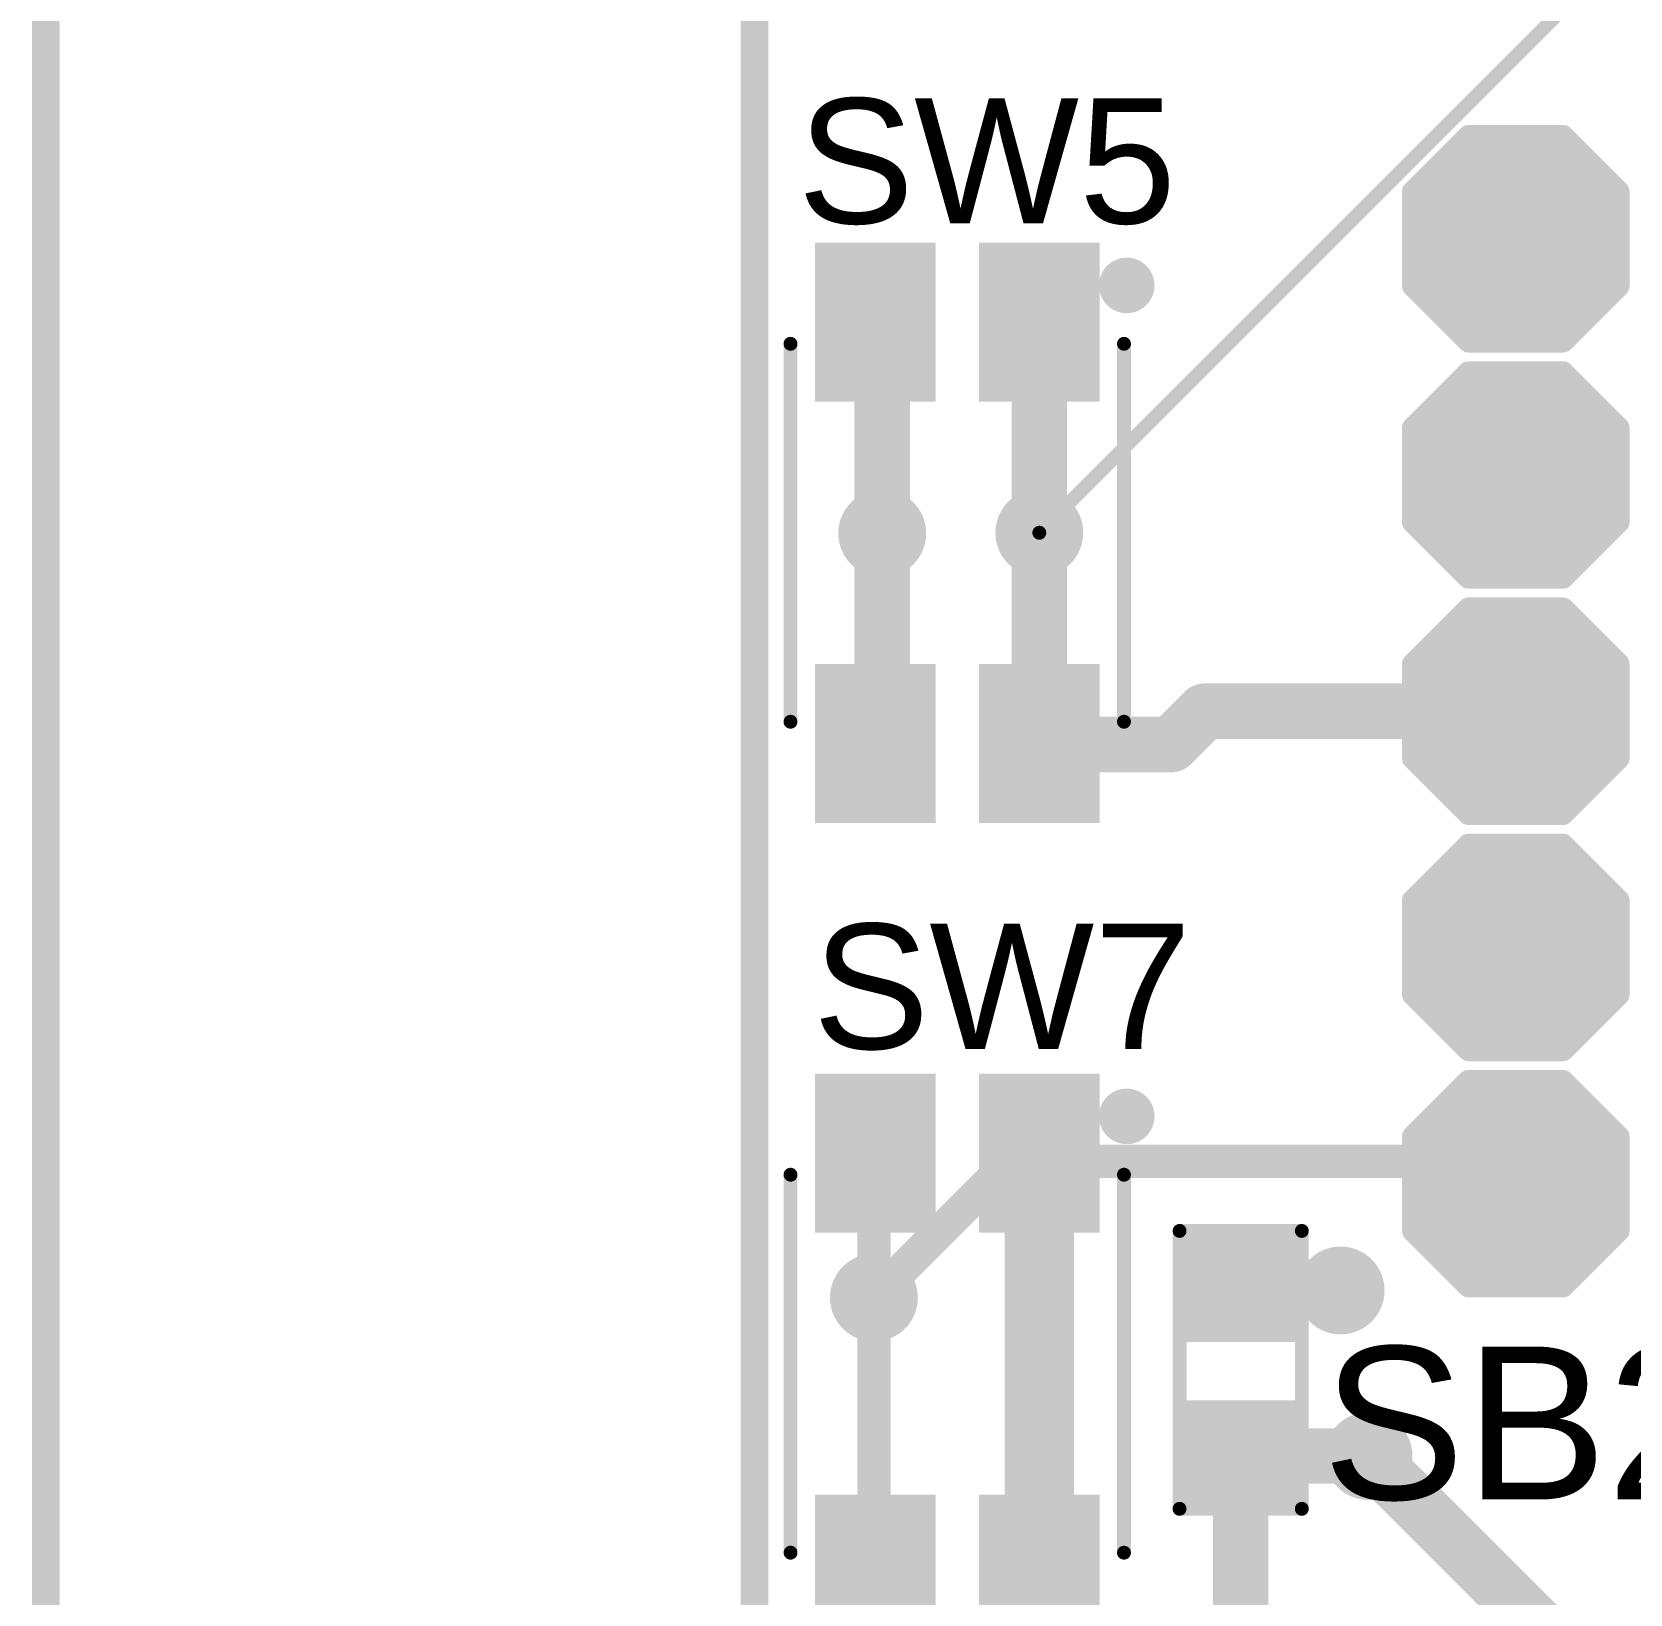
# Model space of a CAD drawing. Header units: millimetres. Extents: x -0.39 to 4.37, y -0.38 to 3.54.
# Drawn here: x -0.367 to 0.208, y 0.208 to 0.77 of the extents above; entities that cross this region are included whole.
import ezdxf

# ---------------------------------------------------------------- set-up
doc = ezdxf.new("R2010")
doc.units = ezdxf.units.MM
doc.header["$MEASUREMENT"] = 0
for name, color, linetype in [('BottomLayer', 5, 'Continuous'), ('BottomPaste', 16, 'Continuous'), ('BottomSolder', 6, 'Continuous'), ('Mechanical1', 6, 'Continuous'), ('Mechanical2', 216, 'Continuous'), ('TopLayer', 1, 'Continuous'), ('TopOverlay', 2, 'Continuous'), ('TopPaste', 8, 'Continuous'), ('TopSolder', 216, 'Continuous'), ('ViaHoleLayer', 16, 'Continuous')]:
    doc.layers.add(name, color=color, linetype=linetype)
doc.styles.add('Arial', font='', dxfattribs={"height": 0.2})
doc.styles.get('Arial').set_extended_font_data('Arial')

# ---------------------------------------------------------------- blocks, each defined once
blk = doc.blocks.new('TEST_POINT_210')
at = {"layer": 'TopLayer'}
blk.add_hatch(color=1, dxfattribs=at).paths.add_polyline_path([(0.015, 0.03), (-0.015, 0.03), (-0.03, 0.015), (-0.03, -0.015), (-0.015, -0.03), (0.015, -0.03), (0.03, -0.015), (0.03, 0.015)])
at = {"layer": 'TopPaste'}
blk.add_hatch(color=8, dxfattribs=at).paths.add_polyline_path([(0.015, 0.03), (-0.015, 0.03), (-0.03, 0.015), (-0.03, -0.015), (-0.015, -0.03), (0.015, -0.03), (0.03, -0.015), (0.03, 0.015)])
at = {"layer": 'TopSolder'}
blk.add_hatch(color=216, dxfattribs=at).paths.add_polyline_path([(0.017, 0.034), (-0.017, 0.034), (-0.034, 0.017), (-0.034, -0.017), (-0.017, -0.034), (0.017, -0.034), (0.034, -0.017), (0.034, 0.017)])
at = {"layer": 'TopOverlay', "const_width": 0.00787}
for points in [[(-0.037, 0.017), (-0.017, 0.037)], [(-0.017, 0.037), (0.017, 0.037)], [(-0.017, 0.037), (0.017, 0.037)], [(0.017, 0.037), (0.037, 0.017)], [(-0.037, -0.017), (-0.037, 0.017)], [(0.037, -0.017), (0.037, 0.017)], [(-0.037, -0.017), (-0.017, -0.037)], [(0.017, -0.037), (0.037, -0.017)], [(-0.017, -0.037), (0.017, -0.037)], [(-0.017, -0.037), (0.017, -0.037)]]:
    blk.add_lwpolyline(points, dxfattribs=at)
at = {"layer": 'TopOverlay', "const_width": 0.00394}
for points in [[(-0.01897, 0.037, 1), (-0.01503, 0.037, 1)], [(-0.01897, 0.037, 1), (-0.01503, 0.037, 1)], [(-0.01897, 0.037, 1), (-0.01503, 0.037, 1)], [(0.01503, 0.037, 1), (0.01897, 0.037, 1)], [(0.01503, 0.037, 1), (0.01897, 0.037, 1)], [(0.01503, 0.037, 1), (0.01897, 0.037, 1)], [(-0.03897, 0.017, 1), (-0.03503, 0.017, 1)], [(-0.03897, 0.017, 1), (-0.03503, 0.017, 1)], [(0.03503, 0.017, 1), (0.03897, 0.017, 1)], [(0.03503, 0.017, 1), (0.03897, 0.017, 1)], [(-0.03897, -0.017, 1), (-0.03503, -0.017, 1)], [(-0.03897, -0.017, 1), (-0.03503, -0.017, 1)], [(0.03503, -0.017, 1), (0.03897, -0.017, 1)], [(0.03503, -0.017, 1), (0.03897, -0.017, 1)], [(-0.01897, -0.037, 1), (-0.01503, -0.037, 1)], [(-0.01897, -0.037, 1), (-0.01503, -0.037, 1)], [(-0.01897, -0.037, 1), (-0.01503, -0.037, 1)], [(0.01503, -0.037, 1), (0.01897, -0.037, 1)], [(0.01503, -0.037, 1), (0.01897, -0.037, 1)], [(0.01503, -0.037, 1), (0.01897, -0.037, 1)]]:
    blk.add_lwpolyline(points, format="xyb", close=True, dxfattribs=at)
blk = doc.blocks.new('TEST_POINT_211')
at = {"layer": 'TopLayer'}
blk.add_hatch(color=1, dxfattribs=at).paths.add_polyline_path([(0.015, 0.03), (-0.015, 0.03), (-0.03, 0.015), (-0.03, -0.015), (-0.015, -0.03), (0.015, -0.03), (0.03, -0.015), (0.03, 0.015)])
at = {"layer": 'TopPaste'}
blk.add_hatch(color=8, dxfattribs=at).paths.add_polyline_path([(0.015, 0.03), (-0.015, 0.03), (-0.03, 0.015), (-0.03, -0.015), (-0.015, -0.03), (0.015, -0.03), (0.03, -0.015), (0.03, 0.015)])
at = {"layer": 'TopSolder'}
blk.add_hatch(color=216, dxfattribs=at).paths.add_polyline_path([(0.017, 0.034), (-0.017, 0.034), (-0.034, 0.017), (-0.034, -0.017), (-0.017, -0.034), (0.017, -0.034), (0.034, -0.017), (0.034, 0.017)])
at = {"layer": 'TopOverlay', "const_width": 0.00787}
for points in [[(-0.037, 0.017), (-0.017, 0.037)], [(-0.017, 0.037), (0.017, 0.037)], [(-0.017, 0.037), (0.017, 0.037)], [(0.017, 0.037), (0.037, 0.017)], [(-0.037, -0.017), (-0.037, 0.017)], [(0.037, -0.017), (0.037, 0.017)], [(-0.037, -0.017), (-0.017, -0.037)], [(0.017, -0.037), (0.037, -0.017)], [(-0.017, -0.037), (0.017, -0.037)], [(-0.017, -0.037), (0.017, -0.037)]]:
    blk.add_lwpolyline(points, dxfattribs=at)
at = {"layer": 'TopOverlay', "const_width": 0.00394}
for points in [[(-0.01897, 0.037, 1), (-0.01503, 0.037, 1)], [(-0.01897, 0.037, 1), (-0.01503, 0.037, 1)], [(-0.01897, 0.037, 1), (-0.01503, 0.037, 1)], [(0.01503, 0.037, 1), (0.01897, 0.037, 1)], [(0.01503, 0.037, 1), (0.01897, 0.037, 1)], [(0.01503, 0.037, 1), (0.01897, 0.037, 1)], [(-0.03897, 0.017, 1), (-0.03503, 0.017, 1)], [(-0.03897, 0.017, 1), (-0.03503, 0.017, 1)], [(0.03503, 0.017, 1), (0.03897, 0.017, 1)], [(0.03503, 0.017, 1), (0.03897, 0.017, 1)], [(-0.03897, -0.017, 1), (-0.03503, -0.017, 1)], [(-0.03897, -0.017, 1), (-0.03503, -0.017, 1)], [(0.03503, -0.017, 1), (0.03897, -0.017, 1)], [(0.03503, -0.017, 1), (0.03897, -0.017, 1)], [(-0.01897, -0.037, 1), (-0.01503, -0.037, 1)], [(-0.01897, -0.037, 1), (-0.01503, -0.037, 1)], [(-0.01897, -0.037, 1), (-0.01503, -0.037, 1)], [(0.01503, -0.037, 1), (0.01897, -0.037, 1)], [(0.01503, -0.037, 1), (0.01897, -0.037, 1)], [(0.01503, -0.037, 1), (0.01897, -0.037, 1)]]:
    blk.add_lwpolyline(points, format="xyb", close=True, dxfattribs=at)
blk = doc.blocks.new('TEST_POINT_214')
at = {"layer": 'TopLayer'}
blk.add_hatch(color=1, dxfattribs=at).paths.add_polyline_path([(0.015, 0.03), (-0.015, 0.03), (-0.03, 0.015), (-0.03, -0.015), (-0.015, -0.03), (0.015, -0.03), (0.03, -0.015), (0.03, 0.015)])
at = {"layer": 'TopPaste'}
blk.add_hatch(color=8, dxfattribs=at).paths.add_polyline_path([(0.015, 0.03), (-0.015, 0.03), (-0.03, 0.015), (-0.03, -0.015), (-0.015, -0.03), (0.015, -0.03), (0.03, -0.015), (0.03, 0.015)])
at = {"layer": 'TopSolder'}
blk.add_hatch(color=216, dxfattribs=at).paths.add_polyline_path([(0.017, 0.034), (-0.017, 0.034), (-0.034, 0.017), (-0.034, -0.017), (-0.017, -0.034), (0.017, -0.034), (0.034, -0.017), (0.034, 0.017)])
at = {"layer": 'TopOverlay', "const_width": 0.00787}
for points in [[(-0.017, 0.037), (-0.037, 0.017)], [(-0.017, 0.037), (0.017, 0.037)], [(-0.017, 0.037), (0.017, 0.037)], [(0.017, 0.037), (0.037, 0.017)], [(-0.037, 0.017), (-0.037, -0.017)], [(0.037, 0.017), (0.037, -0.017)], [(-0.037, -0.017), (-0.017, -0.037)], [(0.037, -0.017), (0.017, -0.037)], [(-0.017, -0.037), (0.017, -0.037)], [(-0.017, -0.037), (0.017, -0.037)]]:
    blk.add_lwpolyline(points, dxfattribs=at)
at = {"layer": 'TopOverlay', "const_width": 0.00394}
for points in [[(-0.01897, 0.037, 1), (-0.01503, 0.037, 1)], [(-0.01897, 0.037, 1), (-0.01503, 0.037, 1)], [(-0.01897, 0.037, 1), (-0.01503, 0.037, 1)], [(0.01503, 0.037, 1), (0.01897, 0.037, 1)], [(0.01503, 0.037, 1), (0.01897, 0.037, 1)], [(0.01503, 0.037, 1), (0.01897, 0.037, 1)], [(-0.03897, 0.017, 1), (-0.03503, 0.017, 1)], [(-0.03897, 0.017, 1), (-0.03503, 0.017, 1)], [(0.03503, 0.017, 1), (0.03897, 0.017, 1)], [(0.03503, 0.017, 1), (0.03897, 0.017, 1)], [(-0.03897, -0.017, 1), (-0.03503, -0.017, 1)], [(-0.03897, -0.017, 1), (-0.03503, -0.017, 1)], [(0.03503, -0.017, 1), (0.03897, -0.017, 1)], [(0.03503, -0.017, 1), (0.03897, -0.017, 1)], [(-0.01897, -0.037, 1), (-0.01503, -0.037, 1)], [(-0.01897, -0.037, 1), (-0.01503, -0.037, 1)], [(-0.01897, -0.037, 1), (-0.01503, -0.037, 1)], [(0.01503, -0.037, 1), (0.01897, -0.037, 1)], [(0.01503, -0.037, 1), (0.01897, -0.037, 1)], [(0.01503, -0.037, 1), (0.01897, -0.037, 1)]]:
    blk.add_lwpolyline(points, format="xyb", close=True, dxfattribs=at)
blk = doc.blocks.new('TEST_POINT_220')
at = {"layer": 'TopLayer'}
blk.add_hatch(color=1, dxfattribs=at).paths.add_polyline_path([(0.015, 0.03), (-0.015, 0.03), (-0.03, 0.015), (-0.03, -0.015), (-0.015, -0.03), (0.015, -0.03), (0.03, -0.015), (0.03, 0.015)])
at = {"layer": 'TopPaste'}
blk.add_hatch(color=8, dxfattribs=at).paths.add_polyline_path([(0.015, 0.03), (-0.015, 0.03), (-0.03, 0.015), (-0.03, -0.015), (-0.015, -0.03), (0.015, -0.03), (0.03, -0.015), (0.03, 0.015)])
at = {"layer": 'TopSolder'}
blk.add_hatch(color=216, dxfattribs=at).paths.add_polyline_path([(0.017, 0.034), (-0.017, 0.034), (-0.034, 0.017), (-0.034, -0.017), (-0.017, -0.034), (0.017, -0.034), (0.034, -0.017), (0.034, 0.017)])
at = {"layer": 'TopOverlay', "const_width": 0.00787}
for points in [[(-0.017, 0.037), (-0.037, 0.017)], [(-0.017, 0.037), (0.017, 0.037)], [(-0.017, 0.037), (0.017, 0.037)], [(0.017, 0.037), (0.037, 0.017)], [(-0.037, 0.017), (-0.037, -0.017)], [(0.037, 0.017), (0.037, -0.017)], [(-0.037, -0.017), (-0.017, -0.037)], [(0.037, -0.017), (0.017, -0.037)], [(-0.017, -0.037), (0.017, -0.037)], [(-0.017, -0.037), (0.017, -0.037)]]:
    blk.add_lwpolyline(points, dxfattribs=at)
at = {"layer": 'TopOverlay', "const_width": 0.00394}
for points in [[(-0.01897, 0.037, 1), (-0.01503, 0.037, 1)], [(-0.01897, 0.037, 1), (-0.01503, 0.037, 1)], [(-0.01897, 0.037, 1), (-0.01503, 0.037, 1)], [(0.01503, 0.037, 1), (0.01897, 0.037, 1)], [(0.01503, 0.037, 1), (0.01897, 0.037, 1)], [(0.01503, 0.037, 1), (0.01897, 0.037, 1)], [(-0.03897, 0.017, 1), (-0.03503, 0.017, 1)], [(-0.03897, 0.017, 1), (-0.03503, 0.017, 1)], [(0.03503, 0.017, 1), (0.03897, 0.017, 1)], [(0.03503, 0.017, 1), (0.03897, 0.017, 1)], [(-0.03897, -0.017, 1), (-0.03503, -0.017, 1)], [(-0.03897, -0.017, 1), (-0.03503, -0.017, 1)], [(0.03503, -0.017, 1), (0.03897, -0.017, 1)], [(0.03503, -0.017, 1), (0.03897, -0.017, 1)], [(-0.01897, -0.037, 1), (-0.01503, -0.037, 1)], [(-0.01897, -0.037, 1), (-0.01503, -0.037, 1)], [(-0.01897, -0.037, 1), (-0.01503, -0.037, 1)], [(0.01503, -0.037, 1), (0.01897, -0.037, 1)], [(0.01503, -0.037, 1), (0.01897, -0.037, 1)], [(0.01503, -0.037, 1), (0.01897, -0.037, 1)]]:
    blk.add_lwpolyline(points, format="xyb", close=True, dxfattribs=at)
blk = doc.blocks.new('TEST_POINT_348')
at = {"layer": 'TopLayer'}
blk.add_hatch(color=1, dxfattribs=at).paths.add_polyline_path([(0.015, 0.03), (-0.015, 0.03), (-0.03, 0.015), (-0.03, -0.015), (-0.015, -0.03), (0.015, -0.03), (0.03, -0.015), (0.03, 0.015)])
at = {"layer": 'TopPaste'}
blk.add_hatch(color=8, dxfattribs=at).paths.add_polyline_path([(0.015, 0.03), (-0.015, 0.03), (-0.03, 0.015), (-0.03, -0.015), (-0.015, -0.03), (0.015, -0.03), (0.03, -0.015), (0.03, 0.015)])
at = {"layer": 'TopSolder'}
blk.add_hatch(color=216, dxfattribs=at).paths.add_polyline_path([(0.017, 0.034), (-0.017, 0.034), (-0.034, 0.017), (-0.034, -0.017), (-0.017, -0.034), (0.017, -0.034), (0.034, -0.017), (0.034, 0.017)])
at = {"layer": 'TopOverlay', "const_width": 0.00787}
for points in [[(-0.037, 0.017), (-0.017, 0.037)], [(-0.017, 0.037), (0.017, 0.037)], [(-0.017, 0.037), (0.017, 0.037)], [(0.017, 0.037), (0.037, 0.017)], [(-0.037, -0.017), (-0.037, 0.017)], [(0.037, -0.017), (0.037, 0.017)], [(-0.037, -0.017), (-0.017, -0.037)], [(0.017, -0.037), (0.037, -0.017)], [(-0.017, -0.037), (0.017, -0.037)], [(-0.017, -0.037), (0.017, -0.037)]]:
    blk.add_lwpolyline(points, dxfattribs=at)
at = {"layer": 'TopOverlay', "const_width": 0.00394}
for points in [[(-0.01897, 0.037, 1), (-0.01503, 0.037, 1)], [(-0.01897, 0.037, 1), (-0.01503, 0.037, 1)], [(-0.01897, 0.037, 1), (-0.01503, 0.037, 1)], [(0.01503, 0.037, 1), (0.01897, 0.037, 1)], [(0.01503, 0.037, 1), (0.01897, 0.037, 1)], [(0.01503, 0.037, 1), (0.01897, 0.037, 1)], [(-0.03897, 0.017, 1), (-0.03503, 0.017, 1)], [(-0.03897, 0.017, 1), (-0.03503, 0.017, 1)], [(0.03503, 0.017, 1), (0.03897, 0.017, 1)], [(0.03503, 0.017, 1), (0.03897, 0.017, 1)], [(-0.03897, -0.017, 1), (-0.03503, -0.017, 1)], [(-0.03897, -0.017, 1), (-0.03503, -0.017, 1)], [(0.03503, -0.017, 1), (0.03897, -0.017, 1)], [(0.03503, -0.017, 1), (0.03897, -0.017, 1)], [(-0.01897, -0.037, 1), (-0.01503, -0.037, 1)], [(-0.01897, -0.037, 1), (-0.01503, -0.037, 1)], [(-0.01897, -0.037, 1), (-0.01503, -0.037, 1)], [(0.01503, -0.037, 1), (0.01897, -0.037, 1)], [(0.01503, -0.037, 1), (0.01897, -0.037, 1)], [(0.01503, -0.037, 1), (0.01897, -0.037, 1)]]:
    blk.add_lwpolyline(points, format="xyb", close=True, dxfattribs=at)
blk = doc.blocks.new('TS_1185EC_C_D_B_369')
at = {"layer": 'TopLayer'}
for points in [[(-0.10039, 0.04725), (-0.05118, 0.04725), (-0.05118, 0.01181), (-0.10039, 0.01181)], [(0.05118, 0.04725), (0.10039, 0.04725), (0.10039, 0.01181), (0.05118, 0.01181)], [(-0.10039, -0.01181), (-0.05118, -0.01181), (-0.05118, -0.04724), (-0.10039, -0.04724)], [(0.05118, -0.01181), (0.10039, -0.01181), (0.10039, -0.04724), (0.05118, -0.04724)]]:
    blk.add_hatch(color=1, dxfattribs=at).paths.add_polyline_path(points)
at = {"layer": 'TopPaste'}
for points in [[(-0.10039, 0.04725), (-0.05118, 0.04725), (-0.05118, 0.01181), (-0.10039, 0.01181)], [(0.05118, 0.04725), (0.10039, 0.04725), (0.10039, 0.01181), (0.05118, 0.01181)], [(-0.10039, -0.01181), (-0.05118, -0.01181), (-0.05118, -0.04724), (-0.10039, -0.04724)], [(0.05118, -0.01181), (0.10039, -0.01181), (0.10039, -0.04724), (0.05118, -0.04724)]]:
    blk.add_hatch(color=8, dxfattribs=at).paths.add_polyline_path(points)
at = {"layer": 'TopSolder'}
for points in [[(-0.10439, 0.05125), (-0.04718, 0.05125), (-0.04718, 0.00781), (-0.10439, 0.00781)], [(0.04718, 0.05125), (0.10439, 0.05125), (0.10439, 0.00781), (0.04718, 0.00781)], [(-0.10439, -0.00781), (-0.04718, -0.00781), (-0.04718, -0.05124), (-0.10439, -0.05124)], [(0.04718, -0.00781), (0.10439, -0.00781), (0.10439, -0.05124), (0.04718, -0.05124)]]:
    blk.add_hatch(color=216, dxfattribs=at).paths.add_polyline_path(points)
at = {"layer": 'TopOverlay'}
for points, const_width in [([(-0.084, 0.061, 1), (-0.094, 0.061, 1)], 0.01), ([(-0.0965, 0.061, 1), (-0.0915, 0.061, 1)], 0.005), ([(-0.0865, 0.061, 1), (-0.0815, 0.061, 1)], 0.005), ([(-0.06925, 0.06, 1), (-0.06675, 0.06, 1)], 0.0025), ([(0.06675, 0.06, 1), (0.06925, 0.06, 1)], 0.0025), ([(-0.06925, -0.06, 1), (-0.06675, -0.06, 1)], 0.0025), ([(0.06675, -0.06, 1), (0.06925, -0.06, 1)], 0.0025)]:
    blk.add_lwpolyline(points, format="xyb", close=True, dxfattribs=dict(at, const_width=const_width))
at = {"layer": 'TopOverlay', "const_width": 0.005}
for points in [[(0.068, 0.06), (-0.068, 0.06)], [(0.068, -0.06), (-0.068, -0.06)]]:
    blk.add_lwpolyline(points, dxfattribs=at)
blk = doc.blocks.new('TS_1185EC_C_D_B_370')
at = {"layer": 'TopLayer'}
for points in [[(-0.10039, 0.04725), (-0.05118, 0.04725), (-0.05118, 0.01181), (-0.10039, 0.01181)], [(0.05118, 0.04725), (0.10039, 0.04725), (0.10039, 0.01181), (0.05118, 0.01181)], [(-0.10039, -0.01181), (-0.05118, -0.01181), (-0.05118, -0.04724), (-0.10039, -0.04724)], [(0.05118, -0.01181), (0.10039, -0.01181), (0.10039, -0.04724), (0.05118, -0.04724)]]:
    blk.add_hatch(color=1, dxfattribs=at).paths.add_polyline_path(points)
at = {"layer": 'TopPaste'}
for points in [[(-0.10039, 0.04725), (-0.05118, 0.04725), (-0.05118, 0.01181), (-0.10039, 0.01181)], [(0.05118, 0.04725), (0.10039, 0.04725), (0.10039, 0.01181), (0.05118, 0.01181)], [(-0.10039, -0.01181), (-0.05118, -0.01181), (-0.05118, -0.04724), (-0.10039, -0.04724)], [(0.05118, -0.01181), (0.10039, -0.01181), (0.10039, -0.04724), (0.05118, -0.04724)]]:
    blk.add_hatch(color=8, dxfattribs=at).paths.add_polyline_path(points)
at = {"layer": 'TopSolder'}
for points in [[(-0.10439, 0.05125), (-0.04718, 0.05125), (-0.04718, 0.00781), (-0.10439, 0.00781)], [(0.04718, 0.05125), (0.10439, 0.05125), (0.10439, 0.00781), (0.04718, 0.00781)], [(-0.10439, -0.00781), (-0.04718, -0.00781), (-0.04718, -0.05124), (-0.10439, -0.05124)], [(0.04718, -0.00781), (0.10439, -0.00781), (0.10439, -0.05124), (0.04718, -0.05124)]]:
    blk.add_hatch(color=216, dxfattribs=at).paths.add_polyline_path(points)
at = {"layer": 'TopOverlay'}
for points, const_width in [([(-0.084, 0.061, 1), (-0.094, 0.061, 1)], 0.01), ([(-0.0965, 0.061, 1), (-0.0915, 0.061, 1)], 0.005), ([(-0.0865, 0.061, 1), (-0.0815, 0.061, 1)], 0.005), ([(-0.06925, 0.06, 1), (-0.06675, 0.06, 1)], 0.0025), ([(0.06675, 0.06, 1), (0.06925, 0.06, 1)], 0.0025), ([(-0.06925, -0.06, 1), (-0.06675, -0.06, 1)], 0.0025), ([(0.06675, -0.06, 1), (0.06925, -0.06, 1)], 0.0025)]:
    blk.add_lwpolyline(points, format="xyb", close=True, dxfattribs=dict(at, const_width=const_width))
at = {"layer": 'TopOverlay', "const_width": 0.005}
for points in [[(0.068, 0.06), (-0.068, 0.06)], [(0.068, -0.06), (-0.068, -0.06)]]:
    blk.add_lwpolyline(points, dxfattribs=at)
blk = doc.blocks.new('S______B______380')
at = {"layer": 'TopLayer'}
for points in [[(-0.045, -0.0175), (-0.045, 0.0175), (-0.015, 0.0175), (-0.015, -0.0175)], [(0.015, -0.0175), (0.015, 0.0175), (0.045, 0.0175), (0.045, -0.0175)]]:
    blk.add_hatch(color=1, dxfattribs=at).paths.add_polyline_path(points)
at = {"layer": 'TopPaste'}
for points in [[(-0.045, -0.0175), (-0.045, 0.0175), (-0.015, 0.0175), (-0.015, -0.0175)], [(0.015, -0.0175), (0.015, 0.0175), (0.045, 0.0175), (0.045, -0.0175)]]:
    blk.add_hatch(color=8, dxfattribs=at).paths.add_polyline_path(points)
at = {"layer": 'TopSolder'}
for points in [[(-0.049, -0.0215), (-0.049, 0.0215), (-0.011, 0.0215), (-0.011, -0.0215)], [(0.011, -0.0215), (0.011, 0.0215), (0.049, 0.0215), (0.049, -0.0215)]]:
    blk.add_hatch(color=216, dxfattribs=at).paths.add_polyline_path(points)
at = {"layer": 'TopOverlay', "const_width": 0.005}
for points in [[(-0.05, 0.022), (-0.05, -0.022)], [(-0.05, 0.022), (0.05, 0.022)], [(0.05, 0.022), (0.05, -0.022)], [(-0.05, -0.022), (0.05, -0.022)]]:
    blk.add_lwpolyline(points, dxfattribs=at)
at = {"layer": 'TopOverlay', "const_width": 0.0025}
for points in [[(-0.05125, 0.022, 1), (-0.04875, 0.022, 1)], [(-0.05125, 0.022, 1), (-0.04875, 0.022, 1)], [(0.04875, 0.022, 1), (0.05125, 0.022, 1)], [(0.04875, 0.022, 1), (0.05125, 0.022, 1)], [(-0.05125, -0.022, 1), (-0.04875, -0.022, 1)], [(-0.05125, -0.022, 1), (-0.04875, -0.022, 1)], [(0.04875, -0.022, 1), (0.05125, -0.022, 1)], [(0.04875, -0.022, 1), (0.05125, -0.022, 1)]]:
    blk.add_lwpolyline(points, format="xyb", close=True, dxfattribs=at)
blk = doc.blocks.new('RES0603_B_395')
at = {"layer": 'BottomLayer'}
for points in [[(-0.045, -0.0175), (-0.045, 0.0175), (-0.015, 0.0175), (-0.015, -0.0175)], [(0.015, -0.0175), (0.015, 0.0175), (0.045, 0.0175), (0.045, -0.0175)]]:
    blk.add_hatch(color=5, dxfattribs=at).paths.add_polyline_path(points)
at = {"layer": 'BottomPaste'}
for points in [[(-0.045, -0.0175), (-0.045, 0.0175), (-0.015, 0.0175), (-0.015, -0.0175)], [(0.015, -0.0175), (0.015, 0.0175), (0.045, 0.0175), (0.045, -0.0175)]]:
    blk.add_hatch(color=16, dxfattribs=at).paths.add_polyline_path(points)
at = {"layer": 'BottomSolder'}
for points in [[(-0.049, -0.0215), (-0.049, 0.0215), (-0.011, 0.0215), (-0.011, -0.0215)], [(0.011, -0.0215), (0.011, 0.0215), (0.049, 0.0215), (0.049, -0.0215)]]:
    blk.add_hatch(color=6, dxfattribs=at).paths.add_polyline_path(points)

msp = doc.modelspace()

# ---------------------------------------------------------------- hatches: boundary and pattern name
at = {"layer": 'BottomLayer'}
h = msp.add_hatch(color=5, dxfattribs=at)
edge = h.paths.add_edge_path()
edge.add_arc((0.18082, 0.68782), 0.01181, 0, 360)
h = msp.add_hatch(color=5, dxfattribs=at)
edge = h.paths.add_edge_path()
edge.add_arc((0.18382, 0.61082), 0.01181, 0, 360)
h = msp.add_hatch(color=5, dxfattribs=at)
edge = h.paths.add_edge_path()
edge.add_arc((-0.06118, 0.58982), 0.01181, 0, 360)
h = msp.add_hatch(color=5, dxfattribs=at)
edge = h.paths.add_edge_path()
edge.add_arc((-0.00465, 0.59004), 0.01181, 0, 360)
h = msp.add_hatch(color=5, dxfattribs=at)
edge = h.paths.add_edge_path()
edge.add_arc((0.18082, 0.44082), 0.01181, 0, 360)
h = msp.add_hatch(color=5, dxfattribs=at)
edge = h.paths.add_edge_path()
edge.add_arc((0.15782, 0.36382), 0.01181, 0, 360)
h = msp.add_hatch(color=5, dxfattribs=at)
edge = h.paths.add_edge_path()
edge.add_arc((0.10378, 0.31739), 0.01181, 0, 360)
h = msp.add_hatch(color=5, dxfattribs=at)
edge = h.paths.add_edge_path()
edge.add_arc((-0.06418, 0.31482), 0.01181, 0, 360)
h = msp.add_hatch(color=5, dxfattribs=at)
edge = h.paths.add_edge_path()
edge.add_arc((0.11382, 0.25782), 0.01181, 0, 360)
at = {"layer": 'BottomSolder'}
h = msp.add_hatch(color=6, dxfattribs=at)
edge = h.paths.add_edge_path()
edge.add_arc((0.18082, 0.68782), 0.01581, 0, 360)
h = msp.add_hatch(color=6, dxfattribs=at)
edge = h.paths.add_edge_path()
edge.add_arc((0.18382, 0.61082), 0.01581, 0, 360)
h = msp.add_hatch(color=6, dxfattribs=at)
edge = h.paths.add_edge_path()
edge.add_arc((-0.06118, 0.58982), 0.01581, 0, 360)
h = msp.add_hatch(color=6, dxfattribs=at)
edge = h.paths.add_edge_path()
edge.add_arc((-0.00465, 0.59004), 0.01581, 0, 360)
h = msp.add_hatch(color=6, dxfattribs=at)
edge = h.paths.add_edge_path()
edge.add_arc((0.18082, 0.44082), 0.01581, 0, 360)
h = msp.add_hatch(color=6, dxfattribs=at)
edge = h.paths.add_edge_path()
edge.add_arc((0.15782, 0.36382), 0.01581, 0, 360)
h = msp.add_hatch(color=6, dxfattribs=at)
edge = h.paths.add_edge_path()
edge.add_arc((-0.06418, 0.31482), 0.01581, 0, 360)
h = msp.add_hatch(color=6, dxfattribs=at)
edge = h.paths.add_edge_path()
edge.add_arc((0.10378, 0.31739), 0.01581, 0, 360)
h = msp.add_hatch(color=6, dxfattribs=at)
edge = h.paths.add_edge_path()
edge.add_arc((0.11382, 0.25782), 0.01581, 0, 360)
at = {"layer": 'TopLayer'}
h = msp.add_hatch(color=1, dxfattribs=at)
edge = h.paths.add_edge_path()
edge.add_arc((0.18082, 0.68782), 0.01181, 0, 360)
h = msp.add_hatch(color=1, dxfattribs=at)
edge = h.paths.add_edge_path()
edge.add_arc((0.18382, 0.61082), 0.01181, 0, 360)
h = msp.add_hatch(color=1, dxfattribs=at)
edge = h.paths.add_edge_path()
edge.add_arc((-0.06118, 0.58982), 0.01181, 0, 360)
h = msp.add_hatch(color=1, dxfattribs=at)
edge = h.paths.add_edge_path()
edge.add_arc((-0.00465, 0.59004), 0.01181, 0, 360)
h = msp.add_hatch(color=1, dxfattribs=at)
edge = h.paths.add_edge_path()
edge.add_arc((0.18082, 0.44082), 0.01181, 0, 360)
h = msp.add_hatch(color=1, dxfattribs=at)
edge = h.paths.add_edge_path()
edge.add_arc((0.15782, 0.36382), 0.01181, 0, 360)
h = msp.add_hatch(color=1, dxfattribs=at)
edge = h.paths.add_edge_path()
edge.add_arc((0.10378, 0.31739), 0.01181, 0, 360)
h = msp.add_hatch(color=1, dxfattribs=at)
edge = h.paths.add_edge_path()
edge.add_arc((-0.06418, 0.31482), 0.01181, 0, 360)
h = msp.add_hatch(color=1, dxfattribs=at)
edge = h.paths.add_edge_path()
edge.add_arc((0.11382, 0.25782), 0.01181, 0, 360)
at = {"layer": 'TopSolder'}
h = msp.add_hatch(color=216, dxfattribs=at)
edge = h.paths.add_edge_path()
edge.add_arc((0.18082, 0.68782), 0.01581, 0, 360)
h = msp.add_hatch(color=216, dxfattribs=at)
edge = h.paths.add_edge_path()
edge.add_arc((0.18382, 0.61082), 0.01581, 0, 360)
h = msp.add_hatch(color=216, dxfattribs=at)
edge = h.paths.add_edge_path()
edge.add_arc((-0.06118, 0.58982), 0.01581, 0, 360)
h = msp.add_hatch(color=216, dxfattribs=at)
edge = h.paths.add_edge_path()
edge.add_arc((-0.00465, 0.59004), 0.01581, 0, 360)
h = msp.add_hatch(color=216, dxfattribs=at)
edge = h.paths.add_edge_path()
edge.add_arc((0.18082, 0.44082), 0.01581, 0, 360)
h = msp.add_hatch(color=216, dxfattribs=at)
edge = h.paths.add_edge_path()
edge.add_arc((0.15782, 0.36382), 0.01581, 0, 360)
h = msp.add_hatch(color=216, dxfattribs=at)
edge = h.paths.add_edge_path()
edge.add_arc((-0.06418, 0.31482), 0.01581, 0, 360)
h = msp.add_hatch(color=216, dxfattribs=at)
edge = h.paths.add_edge_path()
edge.add_arc((0.10378, 0.31739), 0.01581, 0, 360)
h = msp.add_hatch(color=216, dxfattribs=at)
edge = h.paths.add_edge_path()
edge.add_arc((0.11382, 0.25782), 0.01581, 0, 360)
at = {"layer": 'ViaHoleLayer'}
h = msp.add_hatch(color=16, dxfattribs=at)
edge = h.paths.add_edge_path()
edge.add_arc((0.18082, 0.68782), 0.00591, 0, 360)
h = msp.add_hatch(color=16, dxfattribs=at)
edge = h.paths.add_edge_path()
edge.add_arc((0.18382, 0.61082), 0.00591, 0, 360)
h = msp.add_hatch(color=16, dxfattribs=at)
edge = h.paths.add_edge_path()
edge.add_arc((-0.06118, 0.58982), 0.00591, 0, 360)
h = msp.add_hatch(color=16, dxfattribs=at)
edge = h.paths.add_edge_path()
edge.add_arc((-0.00465, 0.59004), 0.00591, 0, 360)
h = msp.add_hatch(color=16, dxfattribs=at)
edge = h.paths.add_edge_path()
edge.add_arc((0.18082, 0.44082), 0.00591, 0, 360)
h = msp.add_hatch(color=16, dxfattribs=at)
edge = h.paths.add_edge_path()
edge.add_arc((0.15782, 0.36382), 0.00591, 0, 360)
h = msp.add_hatch(color=16, dxfattribs=at)
edge = h.paths.add_edge_path()
edge.add_arc((0.10378, 0.31739), 0.00591, 0, 360)
h = msp.add_hatch(color=16, dxfattribs=at)
edge = h.paths.add_edge_path()
edge.add_arc((-0.06418, 0.31482), 0.00591, 0, 360)
h = msp.add_hatch(color=16, dxfattribs=at)
edge = h.paths.add_edge_path()
edge.add_arc((0.11382, 0.25782), 0.00591, 0, 360)

# ---------------------------------------------------------------- linework, layer by layer
at = {"layer": 'BottomLayer'}
for points, const_width in [([(-0.00465, 0.59004), (0.55632, 1.151)], 0.005), ([(-0.06418, 0.31482), (-0.01518, 0.36382)], 0.012), ([(-0.01518, 0.36382), (0.15782, 0.36382)], 0.012), ([(0.06882, 0.31782), (0.06904, 0.3176)], 0.012), ([(0.06904, 0.3176), (0.10357, 0.3176)], 0.012), ([(0.10357, 0.3176), (0.10378, 0.31739)], 0.012), ([(0.06882, 0.25782), (0.11382, 0.25782)], 0.02)]:
    msp.add_lwpolyline(points, dxfattribs=dict(at, const_width=const_width))
for points, const_width in [([(-0.0059, 0.59004, 1), (-0.0034, 0.59004, 1)], 0.0025), ([(-0.01818, 0.36382, 1), (-0.01218, 0.36382, 1)], 0.006), ([(-0.01818, 0.36382, 1), (-0.01218, 0.36382, 1)], 0.006), ([(0.15482, 0.36382, 1), (0.16082, 0.36382, 1)], 0.006), ([(0.06582, 0.31782, 1), (0.07182, 0.31782, 1)], 0.006), ([(0.06604, 0.3176, 1), (0.07204, 0.3176, 1)], 0.006), ([(0.06604, 0.3176, 1), (0.07204, 0.3176, 1)], 0.006), ([(0.10057, 0.3176, 1), (0.10656, 0.3176, 1)], 0.006), ([(0.10057, 0.3176, 1), (0.10656, 0.3176, 1)], 0.006), ([(0.10078, 0.31739, 1), (0.10678, 0.31739, 1)], 0.006), ([(-0.06718, 0.31482, 1), (-0.06118, 0.31482, 1)], 0.006), ([(0.06382, 0.25782, 1), (0.07382, 0.25782, 1)], 0.01), ([(0.10882, 0.25782, 1), (0.11882, 0.25782, 1)], 0.01)]:
    msp.add_lwpolyline(points, format="xyb", close=True, dxfattribs=dict(at, const_width=const_width))
at = {"layer": 'Mechanical1', "const_width": 0.01}
msp.add_lwpolyline([(-0.36218, -0.10718), (-0.36218, 1.41041)], dxfattribs=at)
at = {"layer": 'Mechanical2', "const_width": 0.01}
msp.add_lwpolyline([(-0.10718, -0.10718), (-0.10718, 3.53182)], dxfattribs=at)
at = {"layer": 'TopLayer'}
for points, const_width in [([(-0.00465, 0.59004), (-0.00465, 0.66582)], 0.02), ([(-0.06118, 0.58982), (-0.06118, 0.65988)], 0.02), ([(-0.06118, 0.52019), (-0.06118, 0.58982)], 0.02), ([(-0.00465, 0.51425), (-0.00465, 0.59004)], 0.02), ([(0.04282, 0.51382), (0.05482, 0.52582)], 0.02), ([(0.05482, 0.52582), (0.16682, 0.52582)], 0.02), ([(-0.00465, 0.51425), (-0.00422, 0.51382)], 0.02), ([(-0.00422, 0.51382), (0.04282, 0.51382)], 0.02), ([(0.15192, 0.43882), (0.16482, 0.43882)], 0.02), ([(0.16482, 0.43882), (0.16682, 0.44082)], 0.02), ([(0.16682, 0.44082), (0.18082, 0.44082)], 0.02), ([(-0.00465, 0.00465), (-0.00465, 0.36682)], 0.025), ([(-0.06418, 0.31482), (-0.06418, 0.36235)], 0.012), ([(0.15782, 0.35682), (0.15782, 0.36382)], 0.012), ([(0.15782, 0.35682), (0.15882, 0.35582)], 0.012), ([(0.15882, 0.35582), (0.16682, 0.35582)], 0.012), ([(0.06782, 0.31882), (0.06854, 0.3181)], 0.012), ([(0.06854, 0.3181), (0.10307, 0.3181)], 0.012), ([(0.10307, 0.3181), (0.10378, 0.31739)], 0.012), ([(-0.06418, 0.21972), (-0.06418, 0.31482)], 0.012), ([(0.06756, 0.25856), (0.06782, 0.25882)], 0.02), ([(0.06782, 0.19382), (0.06782, 0.25882)], 0.02), ([(0.11382, 0.25782), (0.18882, 0.18282)], 0.02)]:
    msp.add_lwpolyline(points, dxfattribs=dict(at, const_width=const_width))
for points, const_width in [([(-0.00965, 0.66582, 1), (0.00035, 0.66582, 1)], 0.01), ([(-0.06618, 0.65988, 1), (-0.05618, 0.65988, 1)], 0.01), ([(-0.06618, 0.58982, 1), (-0.05618, 0.58982, 1)], 0.01), ([(-0.06618, 0.58982, 1), (-0.05618, 0.58982, 1)], 0.01), ([(-0.00965, 0.59004, 1), (0.00035, 0.59004, 1)], 0.01), ([(-0.00965, 0.59004, 1), (0.00035, 0.59004, 1)], 0.01), ([(0.04982, 0.52582, 1), (0.05982, 0.52582, 1)], 0.01), ([(0.04982, 0.52582, 1), (0.05982, 0.52582, 1)], 0.01), ([(0.16182, 0.52582, 1), (0.17182, 0.52582, 1)], 0.01), ([(-0.06618, 0.52019, 1), (-0.05618, 0.52019, 1)], 0.01), ([(-0.00965, 0.51425, 1), (0.00035, 0.51425, 1)], 0.01), ([(-0.00965, 0.51425, 1), (0.00035, 0.51425, 1)], 0.01), ([(-0.00922, 0.51382, 1), (0.00078, 0.51382, 1)], 0.01), ([(-0.00922, 0.51382, 1), (0.00078, 0.51382, 1)], 0.01), ([(0.03782, 0.51382, 1), (0.04782, 0.51382, 1)], 0.01), ([(0.03782, 0.51382, 1), (0.04782, 0.51382, 1)], 0.01), ([(0.14692, 0.43882, 1), (0.15692, 0.43882, 1)], 0.01), ([(0.15982, 0.43882, 1), (0.16982, 0.43882, 1)], 0.01), ([(0.15982, 0.43882, 1), (0.16982, 0.43882, 1)], 0.01), ([(0.16182, 0.44082, 1), (0.17182, 0.44082, 1)], 0.01), ([(0.16182, 0.44082, 1), (0.17182, 0.44082, 1)], 0.01), ([(0.17582, 0.44082, 1), (0.18582, 0.44082, 1)], 0.01), ([(-0.0109, 0.36682, 1), (0.0016, 0.36682, 1)], 0.0125), ([(-0.06718, 0.36235, 1), (-0.06118, 0.36235, 1)], 0.006), ([(0.15482, 0.36382, 1), (0.16082, 0.36382, 1)], 0.006), ([(0.15482, 0.35682, 1), (0.16082, 0.35682, 1)], 0.006), ([(0.15482, 0.35682, 1), (0.16082, 0.35682, 1)], 0.006), ([(0.15582, 0.35582, 1), (0.16182, 0.35582, 1)], 0.006), ([(0.15582, 0.35582, 1), (0.16182, 0.35582, 1)], 0.006), ([(0.16382, 0.35582, 1), (0.16982, 0.35582, 1)], 0.006), ([(0.06482, 0.31882, 1), (0.07082, 0.31882, 1)], 0.006), ([(0.06554, 0.3181, 1), (0.07154, 0.3181, 1)], 0.006), ([(0.06554, 0.3181, 1), (0.07154, 0.3181, 1)], 0.006), ([(0.10007, 0.3181, 1), (0.10607, 0.3181, 1)], 0.006), ([(0.10007, 0.3181, 1), (0.10607, 0.3181, 1)], 0.006), ([(0.10078, 0.31739, 1), (0.10678, 0.31739, 1)], 0.006), ([(-0.06718, 0.31482, 1), (-0.06118, 0.31482, 1)], 0.006), ([(-0.06718, 0.31482, 1), (-0.06118, 0.31482, 1)], 0.006), ([(0.06256, 0.25856, 1), (0.07256, 0.25856, 1)], 0.01), ([(0.06282, 0.25882, 1), (0.07282, 0.25882, 1)], 0.01), ([(0.06282, 0.25882, 1), (0.07282, 0.25882, 1)], 0.01), ([(0.10882, 0.25782, 1), (0.11882, 0.25782, 1)], 0.01), ([(-0.06718, 0.21972, 1), (-0.06118, 0.21972, 1)], 0.006)]:
    msp.add_lwpolyline(points, format="xyb", close=True, dxfattribs=dict(at, const_width=const_width))

# ---------------------------------------------------------------- block references
for name, p, rotation in [('TEST_POINT_220', (0.16682, 0.69582), 90), ('TS_1185EC_C_D_B_369', (-0.03418, 0.59003), 270), ('TEST_POINT_214', (0.16682, 0.61082), 90), ('TS_1185EC_C_D_B_370', (-0.03418, 0.29104), 270), ('S______B______380', (0.06782, 0.28882), 90), ('RES0603_B_395', (0.06882, 0.28782), 90)]:
    msp.add_blockref(name, p, dxfattribs=dict(rotation=rotation))
for name, p in [('TEST_POINT_348', (0.16682, 0.52582)), ('TEST_POINT_211', (0.16682, 0.44082)), ('TEST_POINT_210', (0.16682, 0.35582))]:
    msp.add_blockref(name, p)

# ---------------------------------------------------------------- texts
at = {"layer": 'TopOverlay', "style": 'Arial'}
for s, height, p in [('SW5', 0.045, (-0.09163, 0.70133)), ('SW7', 0.045, (-0.08616, 0.40433)), ('SB28', 0.055, (0.09719, 0.24221))]:
    msp.add_text(s, height=height, dxfattribs=at).set_placement(p)

doc.saveas('drawing.dxf')
